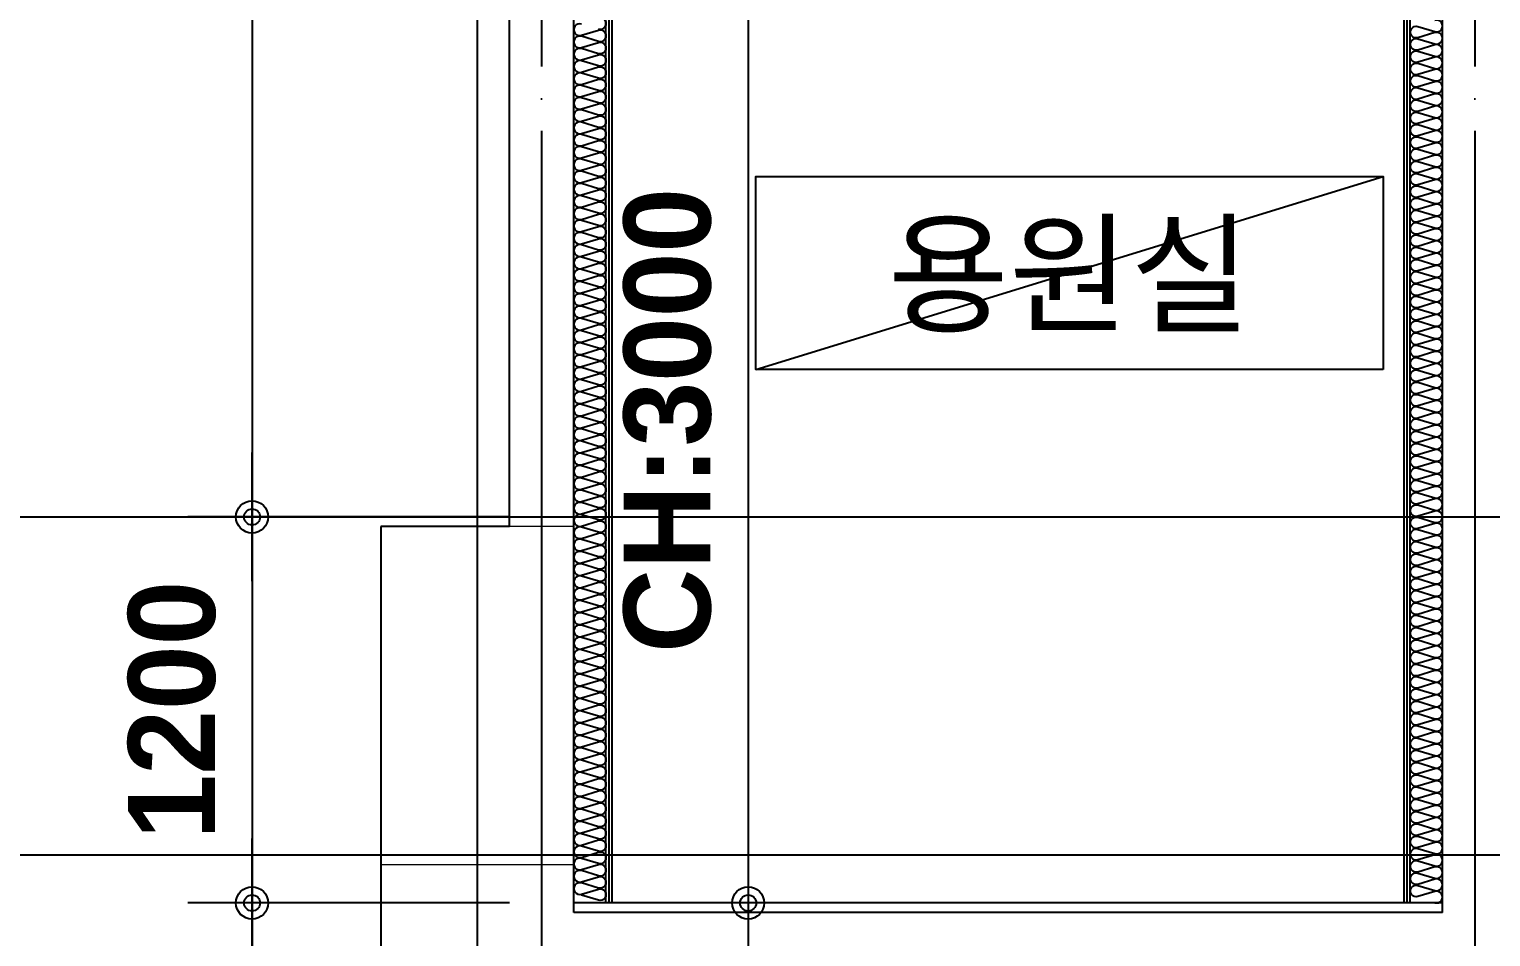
# Model space of a CAD drawing. Header units: millimetres. Extents: x 0 to 168000, y 0 to 59400.
# Drawn here: x 129667 to 134209, y 43354 to 46175 of the extents above; entities that cross this region are included whole.
import ezdxf
from ezdxf.enums import TextEntityAlignment as Align

# ---------------------------------------------------------------- set-up
doc = ezdxf.new("R2010")
doc.units = ezdxf.units.MM
doc.header["$LTSCALE"] = 100
doc.linetypes.add('CEN', pattern=[62, 60, -1, 0, -1])
doc.linetypes.add('주단면도-1$0$STD_CENTER', pattern=[66, 60, -2, 2, -2])
doc.layers.get('Defpoints').update_dxf_attribs({"color": 153})
for name, color, linetype in [('A-ANNO-DIM', 4, 'Continuous'), ('A-ANNO-TEXT1', 7, 'Continuous'), ('A-CEN', 1, 'CEN'), ('A-FLOR-INSL', 8, 'Continuous'), ('A-WALL-DRY1', 7, 'Continuous'), ('SYM', 7, 'Continuous'), ('주단면도-1$0$A-FIN-TYP1', 6, 'Continuous'), ('주단면도-1$0$A-ST-AXIS-CEN', 252, '주단면도-1$0$STD_CENTER'), ('주단면도-1$0$A-ST-CONC', 2, 'Continuous')]:
    doc.layers.add(name, color=color, linetype=linetype)
doc.layers.add('A-XXXX-NPLT', color=144, linetype='Continuous', lineweight=15, plot=False)
doc.layers.add('G(그리드2)', color=235, linetype='Continuous', plot=False)
doc.styles.add('2020음성 1차', font='나눔고딕Bold.ttf')
doc.styles.add('SH_진천_나눔', font='')
doc.styles.get('SH_진천_나눔').set_extended_font_data('NanumGothic', bold=True)
doc.dimstyles.new('SHP 100내부', dxfattribs={"dimscale": 100, "dimtxt": 2.7, "dimasz": 1, "dimexe": 2, "dimexo": 2, "dimgap": 1, "dimtad": 1, "dimdec": 0, "dimzin": 0, "dimdsep": 46, "dimtxsty": '2020음성 1차', "dimblk": 'DIMDOT', "dimcen": 0.09, "dimclrd": 256, "dimclre": 256, "dimclrt": 3, "dimadec": 0, "dimazin": 1, "dimtfac": 1, "dimtdec": 0, "dimtix": 1, "dimtmove": 2, "dimatfit": 0, "dimldrblk": 'DIMDOT', "dimfxl": 1, "dimtolj": 1, "dimtzin": 0, "dimlwd": -1, "dimlwe": -1, "dimarcsym": 0})

# ---------------------------------------------------------------- blocks, each defined once
blk = doc.blocks.new('DIMDOT')
at = {"color": 0}
blk.add_line((-2, 0), (2, 0), dxfattribs=at)
for radius in [0.5, 0.25]:
    blk.add_circle((0, 0), radius, dxfattribs=at)
blk = doc.blocks.new('*D9312')
at = {"layer": 'A-ANNO-DIM'}
for p, q in [((131159.1, 49459.1), (130159.1, 49459.1)), ((130359.1, 49359.1), (130359.1, 44759.1)), ((131159.1, 44659.1), (130159.1, 44659.1))]:
    blk.add_line(p, q, dxfattribs=at)
at = {"layer": 'Defpoints', "color": 0}
for p in [(131359.1, 49459.1), (130359.1, 44659.1), (131359.1, 44659.1)]:
    blk.add_point(p, dxfattribs=at)
at = {"layer": 'A-ANNO-DIM', "linetype": 'ByBlock', "xscale": 100, "yscale": 100, "zscale": 100}
for p, rotation in [((130359.1, 49459.1), 90), ((130359.1, 44659.1), 270)]:
    blk.add_blockref('DIMDOT', p, dxfattribs=dict(at, rotation=rotation))
at = {"layer": 'A-ANNO-DIM', "color": 3, "insert": (130110.1, 47059.1), "char_height": 270, "attachment_point": 5, "rotation": 90, "style": '2020음성 1차'}
blk.add_mtext('\\A1;4800', dxfattribs=at)
blk = doc.blocks.new('*D9313')
at = {"layer": 'A-ANNO-DIM'}
for p, q in [((131159.1, 43459.1), (130159.1, 43459.1)), ((130359.1, 43359.1), (130359.1, 40559.1)), ((131159.1, 40459.1), (130159.1, 40459.1))]:
    blk.add_line(p, q, dxfattribs=at)
at = {"layer": 'Defpoints', "color": 0}
for p in [(131359.1, 43459.1), (130359.1, 40459.1), (131359.1, 40459.1)]:
    blk.add_point(p, dxfattribs=at)
at = {"layer": 'A-ANNO-DIM', "linetype": 'ByBlock', "xscale": 100, "yscale": 100, "zscale": 100}
for p, rotation in [((130359.1, 43459.1), 90), ((130359.1, 40459.1), 270)]:
    blk.add_blockref('DIMDOT', p, dxfattribs=dict(at, rotation=rotation))
at = {"layer": 'A-ANNO-DIM', "color": 3, "insert": (130110.1, 41959.1), "char_height": 270, "attachment_point": 5, "rotation": 90, "style": '2020음성 1차'}
blk.add_mtext('\\A1;3000', dxfattribs=at)
blk = doc.blocks.new('*D9314')
at = {"layer": 'A-ANNO-DIM'}
for p, q in [((131159.1, 44659.1), (130159.1, 44659.1)), ((130359.1, 44559.1), (130359.1, 43559.1)), ((131159.1, 43459.1), (130159.1, 43459.1))]:
    blk.add_line(p, q, dxfattribs=at)
at = {"layer": 'Defpoints', "color": 0}
for p in [(131359.1, 44659.1), (130359.1, 43459.1), (131359.1, 43459.1)]:
    blk.add_point(p, dxfattribs=at)
at = {"layer": 'A-ANNO-DIM', "linetype": 'ByBlock', "xscale": 100, "yscale": 100, "zscale": 100}
for p, rotation in [((130359.1, 44659.1), 90), ((130359.1, 43459.1), 270)]:
    blk.add_blockref('DIMDOT', p, dxfattribs=dict(at, rotation=rotation))
at = {"layer": 'A-ANNO-DIM', "color": 3, "insert": (130110.7, 44059.1), "char_height": 270, "attachment_point": 5, "rotation": 90, "style": '2020음성 1차'}
blk.add_mtext('\\A1;1200', dxfattribs=at)
blk = doc.blocks.new('*D9464')
at = {"layer": 'A-ANNO-DIM'}
for p, q in [((132197.1, 46459.1), (131701.1, 46459.1)), ((131901.1, 46359.1), (131901.1, 43559.1)), ((132201.4, 43459.1), (131701.1, 43459.1))]:
    blk.add_line(p, q, dxfattribs=at)
at = {"layer": 'Defpoints', "color": 0}
for p in [(132397.1, 46459.1), (131901.1, 43459.1), (132401.4, 43459.1)]:
    blk.add_point(p, dxfattribs=at)
at = {"layer": 'A-ANNO-DIM', "linetype": 'ByBlock', "xscale": 100, "yscale": 100, "zscale": 100}
for p, rotation in [((131901.1, 46459.1), 90), ((131901.1, 43459.1), 270)]:
    blk.add_blockref('DIMDOT', p, dxfattribs=dict(at, rotation=rotation))
at = {"layer": 'A-ANNO-DIM', "color": 3, "insert": (131651.1, 44959.1), "char_height": 270, "attachment_point": 5, "rotation": 90, "style": '2020음성 1차'}
blk.add_mtext('\\A1;CH:3000', dxfattribs=at)

msp = doc.modelspace()

# ---------------------------------------------------------------- linework, layer by layer
at = {"layer": 'A-CEN'}
for p, q in [((131259.1, 52059.1), (131259.1, 34659.1)), ((134159.1, 52059.1), (134159.1, 34659.1))]:
    msp.add_line(p, q, dxfattribs=at)
at = {"layer": 'A-FLOR-INSL'}
for points in [[(131435.7, 46210.2, -1.34), (131435.7, 46175.2)], [(134035.7, 43459.8, 1.34), (134035.7, 43494.8), (133982.6, 43478.9, -1.34), (133982.6, 43513.9), (134035.7, 43497.9), (134035.7, 43497.9, 1.34), (134035.7, 43532.9), (133982.6, 43517, -1.34), (133982.6, 43552), (134035.7, 43536.1), (134035.7, 43536.1, 1.34), (134035.7, 43571.1), (133982.6, 43555.2, -1.34), (133982.6, 43590.2), (134035.7, 43574.2), (134035.7, 43574.2, 1.34), (134035.7, 43609.2), (133982.6, 43593.3, -1.34), (133982.6, 43628.3), (134035.7, 43612.4), (134035.7, 43612.4, 1.34), (134035.7, 43647.4), (133982.6, 43631.4, -1.34), (133982.6, 43666.4), (134035.7, 43650.5), (134035.7, 43650.5, 1.34), (134035.7, 43685.5), (133982.6, 43669.6, -1.34), (133982.6, 43704.6), (134035.7, 43688.6), (134035.7, 43688.6, 1.34), (134035.7, 43723.6), (133982.6, 43707.7, -1.34), (133982.6, 43742.7), (134035.7, 43726.8), (134035.7, 43726.8, 1.34), (134035.7, 43761.8), (133982.6, 43745.8, -1.34), (133982.6, 43780.8), (134035.7, 43764.9), (134035.7, 43764.9, 1.34), (134035.7, 43799.9), (133982.6, 43784, -1.34), (133982.6, 43819), (134035.7, 43803.1), (134035.7, 43803.1, 1.34), (134035.7, 43838.1), (133982.6, 43822.1, -1.34), (133982.6, 43857.1), (134035.7, 43841.2), (134035.7, 43841.2, 1.34), (134035.7, 43876.2), (133982.6, 43860.3, -1.34), (133982.6, 43895.3), (134035.7, 43879.3), (134035.7, 43879.3, 1.34), (134035.7, 43914.3), (133982.6, 43898.4, -1.34), (133982.6, 43933.4), (134035.7, 43917.5), (134035.7, 43917.5, 1.34), (134035.7, 43952.5), (133982.6, 43936.5, -1.34), (133982.6, 43971.5), (134035.7, 43955.6), (134035.7, 43955.6, 1.34), (134035.7, 43990.6), (133982.6, 43974.7, -1.34), (133982.6, 44009.7), (134035.7, 43993.7), (134035.7, 43993.7, 1.34), (134035.7, 44028.7), (133982.6, 44012.8, -1.34), (133982.6, 44047.8), (134035.7, 44031.9), (134035.7, 44031.9, 1.34), (134035.7, 44066.9), (133982.6, 44051, -1.34), (133982.6, 44086), (134035.7, 44070), (134035.7, 44070, 1.34), (134035.7, 44105), (133982.6, 44089.1, -1.34), (133982.6, 44124.1), (134035.7, 44108.2), (134035.7, 44108.2, 1.34), (134035.7, 44143.2), (133982.6, 44127.2, -1.34), (133982.6, 44162.2), (134035.7, 44146.3), (134035.7, 44146.3, 1.34), (134035.7, 44181.3), (133982.6, 44165.4, -1.34), (133982.6, 44200.4), (134035.7, 44184.4), (134035.7, 44184.4, 1.34), (134035.7, 44219.4), (133982.6, 44203.5, -1.34), (133982.6, 44238.5), (134035.7, 44222.6), (134035.7, 44222.6, 1.34), (134035.7, 44257.6), (133982.6, 44241.6, -1.34), (133982.6, 44276.6), (134035.7, 44260.7), (134035.7, 44260.7, 1.34), (134035.7, 44295.7), (133982.6, 44279.8, -1.34), (133982.6, 44314.8), (134035.7, 44298.9), (134035.7, 44298.9, 1.34), (134035.7, 44333.9), (133982.6, 44317.9, -1.34), (133982.6, 44352.9), (134035.7, 44337), (134035.7, 44337, 1.34), (134035.7, 44372), (133982.6, 44356.1, -1.34), (133982.6, 44391.1), (134035.7, 44375.1), (134035.7, 44375.1, 1.34), (134035.7, 44410.1), (133982.6, 44394.2, -1.34), (133982.6, 44429.2), (134035.7, 44413.3), (134035.7, 44413.3, 1.34), (134035.7, 44448.3), (133982.6, 44432.3, -1.34), (133982.6, 44467.3), (134035.7, 44451.4), (134035.7, 44451.4, 1.34), (134035.7, 44486.4), (133982.6, 44470.5, -1.34), (133982.6, 44505.5), (134035.7, 44489.5), (134035.7, 44489.5, 1.34), (134035.7, 44524.5), (133982.6, 44508.6, -1.34), (133982.6, 44543.6), (134035.7, 44527.7), (134035.7, 44527.7, 1.34), (134035.7, 44562.7), (133982.6, 44546.8, -1.34), (133982.6, 44581.8), (134035.7, 44565.8), (134035.7, 44565.8, 1.34), (134035.7, 44600.8), (133982.6, 44584.9, -1.34), (133982.6, 44619.9), (134035.7, 44604), (134035.7, 44604, 1.34), (134035.7, 44639), (133982.6, 44623, -1.34), (133982.6, 44658), (134035.7, 44642.1), (134035.7, 44642.1, 1.34), (134035.7, 44677.1), (133982.6, 44661.2, -1.34), (133982.6, 44696.2), (134035.7, 44680.2), (134035.7, 44680.2, 1.34), (134035.7, 44715.2), (133982.6, 44699.3, -1.34), (133982.6, 44734.3), (134035.7, 44718.4), (134035.7, 44718.4, 1.34), (134035.7, 44753.4), (133982.6, 44737.4, -1.34), (133982.6, 44772.4), (134035.7, 44756.5), (134035.7, 44756.5, 1.34), (134035.7, 44791.5), (133982.6, 44775.6, -1.34), (133982.6, 44810.6), (134035.7, 44794.7), (134035.7, 44794.7, 1.34), (134035.7, 44829.7), (133982.6, 44813.7, -1.34), (133982.6, 44848.7), (134035.7, 44832.8), (134035.7, 44832.8, 1.34), (134035.7, 44867.8), (133982.6, 44851.9, -1.34), (133982.6, 44886.9), (134035.7, 44870.9), (134035.7, 44870.9, 1.34), (134035.7, 44905.9), (133982.6, 44890, -1.34), (133982.6, 44925), (134035.7, 44909.1), (134035.7, 44909.1, 1.34), (134035.7, 44944.1), (133982.6, 44928.1, -1.34), (133982.6, 44963.1), (134035.7, 44947.2), (134035.7, 44947.2, 1.34), (134035.7, 44982.2), (133982.6, 44966.3, -1.34), (133982.6, 45001.3), (134035.7, 44985.4), (134035.7, 44985.4, 1.34), (134035.7, 45020.4), (133982.6, 45004.4, -1.34), (133982.6, 45039.4), (134035.7, 45023.5), (134035.7, 45023.5, 1.34), (134035.7, 45058.5), (133982.6, 45042.6, -1.34), (133982.6, 45077.6), (134035.7, 45061.6), (134035.7, 45061.6, 1.34), (134035.7, 45096.6), (133982.6, 45080.7, -1.34), (133982.6, 45115.7), (134035.7, 45099.8), (134035.7, 45099.8, 1.34), (134035.7, 45134.8), (133982.6, 45118.8, -1.34), (133982.6, 45153.8), (134035.7, 45137.9), (134035.7, 45137.9, 1.34), (134035.7, 45172.9), (133982.6, 45157, -1.34), (133982.6, 45192), (134035.7, 45176), (134035.7, 45176, 1.34), (134035.7, 45211), (133982.6, 45195.1, -1.34), (133982.6, 45230.1), (134035.7, 45214.2), (134035.7, 45214.2, 1.34), (134035.7, 45249.2), (133982.6, 45233.3, -1.34), (133982.6, 45268.3), (134035.7, 45252.3), (134035.7, 45252.3, 1.34), (134035.7, 45287.3), (133982.6, 45271.4, -1.34), (133982.6, 45306.4), (134035.7, 45290.5), (134035.7, 45290.5, 1.34), (134035.7, 45325.5), (133982.6, 45309.5, -1.34), (133982.6, 45344.5), (134035.7, 45328.6), (134035.7, 45328.6, 1.34), (134035.7, 45363.6), (133982.6, 45347.7, -1.34), (133982.6, 45382.7), (134035.7, 45366.7), (134035.7, 45366.7, 1.34), (134035.7, 45401.7), (133982.6, 45385.8, -1.34), (133982.6, 45420.8), (134035.7, 45404.9), (134035.7, 45404.9, 1.34), (134035.7, 45439.9), (133982.6, 45423.9, -1.34), (133982.6, 45458.9), (134035.7, 45443), (134035.7, 45443, 1.34), (134035.7, 45478), (133982.6, 45462.1, -1.34), (133982.6, 45497.1), (134035.7, 45481.2), (134035.7, 45481.2, 1.34), (134035.7, 45516.2), (133982.6, 45500.2, -1.34), (133982.6, 45535.2), (134035.7, 45519.3), (134035.7, 45519.3, 1.34), (134035.7, 45554.3), (133982.6, 45538.4, -1.34), (133982.6, 45573.4), (134035.7, 45557.4), (134035.7, 45557.4, 1.34), (134035.7, 45592.4), (133982.6, 45576.5, -1.34), (133982.6, 45611.5), (134035.7, 45595.6), (134035.7, 45595.6, 1.34), (134035.7, 45630.6), (133982.6, 45614.6, -1.34), (133982.6, 45649.6), (134035.7, 45633.7), (134035.7, 45633.7, 1.34), (134035.7, 45668.7), (133982.6, 45652.8, -1.34), (133982.6, 45687.8), (134035.7, 45671.8), (134035.7, 45671.8, 1.34), (134035.7, 45706.8), (133982.6, 45690.9, -1.34), (133982.6, 45725.9), (134035.7, 45710), (134035.7, 45710, 1.34), (134035.7, 45745), (133982.6, 45729.1, -1.34), (133982.6, 45764.1), (134035.7, 45748.1), (134035.7, 45748.1, 1.34), (134035.7, 45783.1), (133982.6, 45767.2, -1.34), (133982.6, 45802.2), (134035.7, 45786.3), (134035.7, 45786.3, 1.34), (134035.7, 45821.3), (133982.6, 45805.3, -1.34), (133982.6, 45840.3), (134035.7, 45824.4), (134035.7, 45824.4, 1.34), (134035.7, 45859.4), (133982.6, 45843.5, -1.34), (133982.6, 45878.5), (134035.7, 45862.5), (134035.7, 45862.5, 1.34), (134035.7, 45897.5), (133982.6, 45881.6, -1.34), (133982.6, 45916.6), (134035.7, 45900.7), (134035.7, 45900.7, 1.34), (134035.7, 45935.7), (133982.6, 45919.7, -1.34), (133982.6, 45954.7), (134035.7, 45938.8), (134035.7, 45938.8, 1.34), (134035.7, 45973.8), (133982.6, 45957.9, -1.34), (133982.6, 45992.9), (134035.7, 45977), (134035.7, 45977, 1.34), (134035.7, 46012), (133982.6, 45996, -1.34), (133982.6, 46031), (134035.7, 46015.1), (134035.7, 46015.1, 1.34), (134035.7, 46050.1), (133982.6, 46034.2, -1.34), (133982.6, 46069.2), (134035.7, 46053.2), (134035.7, 46053.2, 1.34), (134035.7, 46088.2), (133982.6, 46072.3, -1.34), (133982.6, 46107.3), (134035.7, 46091.4), (134035.7, 46091.4, 1.34), (134035.7, 46126.4), (133982.6, 46110.4, -1.34), (133982.6, 46145.4), (134035.7, 46129.5), (134035.7, 46129.5, 1.34), (134035.7, 46164.5), (133982.6, 46148.6, -1.34), (133982.6, 46183.6), (134035.7, 46167.6), (134035.7, 46167.6, 1.34), (134035.7, 46202.6)], [(131382.6, 46191.1, 1.34), (131382.6, 46156.1), (131435.7, 46172.1, -1.34), (131435.7, 46137.1), (131382.6, 46153), (131382.6, 46153, 1.34), (131382.6, 46118), (131435.7, 46133.9, -1.34), (131435.7, 46098.9), (131382.6, 46114.9), (131382.6, 46114.9, 1.34), (131382.6, 46079.9), (131435.7, 46095.8, -1.34), (131435.7, 46060.8), (131382.6, 46076.7), (131382.6, 46076.7, 1.34), (131382.6, 46041.7), (131435.7, 46057.7, -1.34), (131435.7, 46022.7), (131382.6, 46038.6), (131382.6, 46038.6, 1.34), (131382.6, 46003.6), (131435.7, 46019.5, -1.34), (131435.7, 45984.5), (131382.6, 46000.5), (131382.6, 46000.5, 1.34), (131382.6, 45965.5), (131435.7, 45981.4, -1.34), (131435.7, 45946.4), (131382.6, 45962.3), (131382.6, 45962.3, 1.34), (131382.6, 45927.3), (131435.7, 45943.2, -1.34), (131435.7, 45908.2), (131382.6, 45924.2), (131382.6, 45924.2, 1.34), (131382.6, 45889.2), (131435.7, 45905.1, -1.34), (131435.7, 45870.1), (131382.6, 45886), (131382.6, 45886, 1.34), (131382.6, 45851), (131435.7, 45867, -1.34), (131435.7, 45832), (131382.6, 45847.9), (131382.6, 45847.9, 1.34), (131382.6, 45812.9), (131435.7, 45828.8, -1.34), (131435.7, 45793.8), (131382.6, 45809.8), (131382.6, 45809.8, 1.34), (131382.6, 45774.8), (131435.7, 45790.7, -1.34), (131435.7, 45755.7), (131382.6, 45771.6), (131382.6, 45771.6, 1.34), (131382.6, 45736.6), (131435.7, 45752.6, -1.34), (131435.7, 45717.6), (131382.6, 45733.5), (131382.6, 45733.5, 1.34), (131382.6, 45698.5), (131435.7, 45714.4, -1.34), (131435.7, 45679.4), (131382.6, 45695.3), (131382.6, 45695.3, 1.34), (131382.6, 45660.3), (131435.7, 45676.3, -1.34), (131435.7, 45641.3), (131382.6, 45657.2), (131382.6, 45657.2, 1.34), (131382.6, 45622.2), (131435.7, 45638.1, -1.34), (131435.7, 45603.1), (131382.6, 45619.1), (131382.6, 45619.1, 1.34), (131382.6, 45584.1), (131435.7, 45600, -1.34), (131435.7, 45565), (131382.6, 45580.9), (131382.6, 45580.9, 1.34), (131382.6, 45545.9), (131435.7, 45561.9, -1.34), (131435.7, 45526.9), (131382.6, 45542.8), (131382.6, 45542.8, 1.34), (131382.6, 45507.8), (131435.7, 45523.7, -1.34), (131435.7, 45488.7), (131382.6, 45504.7), (131382.6, 45504.7, 1.34), (131382.6, 45469.7), (131435.7, 45485.6, -1.34), (131435.7, 45450.6), (131382.6, 45466.5), (131382.6, 45466.5, 1.34), (131382.6, 45431.5), (131435.7, 45447.4, -1.34), (131435.7, 45412.4), (131382.6, 45428.4), (131382.6, 45428.4, 1.34), (131382.6, 45393.4), (131435.7, 45409.3, -1.34), (131435.7, 45374.3), (131382.6, 45390.2), (131382.6, 45390.2, 1.34), (131382.6, 45355.2), (131435.7, 45371.2, -1.34), (131435.7, 45336.2), (131382.6, 45352.1), (131382.6, 45352.1, 1.34), (131382.6, 45317.1), (131435.7, 45333, -1.34), (131435.7, 45298), (131382.6, 45314), (131382.6, 45314, 1.34), (131382.6, 45279), (131435.7, 45294.9, -1.34), (131435.7, 45259.9), (131382.6, 45275.8), (131382.6, 45275.8, 1.34), (131382.6, 45240.8), (131435.7, 45256.8, -1.34), (131435.7, 45221.8), (131382.6, 45237.7), (131382.6, 45237.7, 1.34), (131382.6, 45202.7), (131435.7, 45218.6, -1.34), (131435.7, 45183.6), (131382.6, 45199.5), (131382.6, 45199.5, 1.34), (131382.6, 45164.5), (131435.7, 45180.5, -1.34), (131435.7, 45145.5), (131382.6, 45161.4), (131382.6, 45161.4, 1.34), (131382.6, 45126.4), (131435.7, 45142.3, -1.34), (131435.7, 45107.3), (131382.6, 45123.3), (131382.6, 45123.3, 1.34), (131382.6, 45088.3), (131435.7, 45104.2, -1.34), (131435.7, 45069.2), (131382.6, 45085.1), (131382.6, 45085.1, 1.34), (131382.6, 45050.1), (131435.7, 45066.1, -1.34), (131435.7, 45031.1), (131382.6, 45047), (131382.6, 45047, 1.34), (131382.6, 45012), (131435.7, 45027.9, -1.34), (131435.7, 44992.9), (131382.6, 45008.8), (131382.6, 45008.8, 1.34), (131382.6, 44973.8), (131435.7, 44989.8, -1.34), (131435.7, 44954.8), (131382.6, 44970.7), (131382.6, 44970.7, 1.34), (131382.6, 44935.7), (131435.7, 44951.6, -1.34), (131435.7, 44916.6), (131382.6, 44932.6), (131382.6, 44932.6, 1.34), (131382.6, 44897.6), (131435.7, 44913.5, -1.34), (131435.7, 44878.5), (131382.6, 44894.4), (131382.6, 44894.4, 1.34), (131382.6, 44859.4), (131435.7, 44875.4, -1.34), (131435.7, 44840.4), (131382.6, 44856.3), (131382.6, 44856.3, 1.34), (131382.6, 44821.3), (131435.7, 44837.2, -1.34), (131435.7, 44802.2), (131382.6, 44818.2), (131382.6, 44818.2, 1.34), (131382.6, 44783.2), (131435.7, 44799.1, -1.34), (131435.7, 44764.1), (131382.6, 44780), (131382.6, 44780, 1.34), (131382.6, 44745), (131435.7, 44760.9, -1.34), (131435.7, 44725.9), (131382.6, 44741.9), (131382.6, 44741.9, 1.34), (131382.6, 44706.9), (131435.7, 44722.8, -1.34), (131435.7, 44687.8), (131382.6, 44703.7), (131382.6, 44703.7, 1.34), (131382.6, 44668.7), (131435.7, 44684.7, -1.34), (131435.7, 44649.7), (131382.6, 44665.6), (131382.6, 44665.6, 1.34), (131382.6, 44630.6), (131435.7, 44646.5, -1.34), (131435.7, 44611.5), (131382.6, 44627.5), (131382.6, 44627.5, 1.34), (131382.6, 44592.5), (131435.7, 44608.4, -1.34), (131435.7, 44573.4), (131382.6, 44589.3), (131382.6, 44589.3, 1.34), (131382.6, 44554.3), (131435.7, 44570.3, -1.34), (131435.7, 44535.3), (131382.6, 44551.2), (131382.6, 44551.2, 1.34), (131382.6, 44516.2), (131435.7, 44532.1, -1.34), (131435.7, 44497.1), (131382.6, 44513), (131382.6, 44513, 1.34), (131382.6, 44478), (131435.7, 44494, -1.34), (131435.7, 44459), (131382.6, 44474.9), (131382.6, 44474.9, 1.34), (131382.6, 44439.9), (131435.7, 44455.8, -1.34), (131435.7, 44420.8), (131382.6, 44436.8), (131382.6, 44436.8, 1.34), (131382.6, 44401.8), (131435.7, 44417.7, -1.34), (131435.7, 44382.7), (131382.6, 44398.6), (131382.6, 44398.6, 1.34), (131382.6, 44363.6), (131435.7, 44379.6, -1.34), (131435.7, 44344.6), (131382.6, 44360.5), (131382.6, 44360.5, 1.34), (131382.6, 44325.5), (131435.7, 44341.4, -1.34), (131435.7, 44306.4), (131382.6, 44322.4), (131382.6, 44322.4, 1.34), (131382.6, 44287.4), (131435.7, 44303.3, -1.34), (131435.7, 44268.3), (131382.6, 44284.2), (131382.6, 44284.2, 1.34), (131382.6, 44249.2), (131435.7, 44265.1, -1.34), (131435.7, 44230.1), (131382.6, 44246.1), (131382.6, 44246.1, 1.34), (131382.6, 44211.1), (131435.7, 44227, -1.34), (131435.7, 44192), (131382.6, 44207.9), (131382.6, 44207.9, 1.34), (131382.6, 44172.9), (131435.7, 44188.9, -1.34), (131435.7, 44153.9), (131382.6, 44169.8), (131382.6, 44169.8, 1.34), (131382.6, 44134.8), (131435.7, 44150.7, -1.34), (131435.7, 44115.7), (131382.6, 44131.7), (131382.6, 44131.7, 1.34), (131382.6, 44096.7), (131435.7, 44112.6, -1.34), (131435.7, 44077.6), (131382.6, 44093.5), (131382.6, 44093.5, 1.34), (131382.6, 44058.5), (131435.7, 44074.5, -1.34), (131435.7, 44039.5), (131382.6, 44055.4), (131382.6, 44055.4, 1.34), (131382.6, 44020.4), (131435.7, 44036.3, -1.34), (131435.7, 44001.3), (131382.6, 44017.2), (131382.6, 44017.2, 1.34), (131382.6, 43982.2), (131435.7, 43998.2, -1.34), (131435.7, 43963.2), (131382.6, 43979.1), (131382.6, 43979.1, 1.34), (131382.6, 43944.1), (131435.7, 43960, -1.34), (131435.7, 43925), (131382.6, 43941), (131382.6, 43941, 1.34), (131382.6, 43906), (131435.7, 43921.9, -1.34), (131435.7, 43886.9), (131382.6, 43902.8), (131382.6, 43902.8, 1.34), (131382.6, 43867.8), (131435.7, 43883.8, -1.34), (131435.7, 43848.8), (131382.6, 43864.7), (131382.6, 43864.7, 1.34), (131382.6, 43829.7), (131435.7, 43845.6, -1.34), (131435.7, 43810.6), (131382.6, 43826.6), (131382.6, 43826.6, 1.34), (131382.6, 43791.6), (131435.7, 43807.5, -1.34), (131435.7, 43772.5), (131382.6, 43788.4), (131382.6, 43788.4, 1.34), (131382.6, 43753.4), (131435.7, 43769.3, -1.34), (131435.7, 43734.3), (131382.6, 43750.3), (131382.6, 43750.3, 1.34), (131382.6, 43715.3), (131435.7, 43731.2, -1.34), (131435.7, 43696.2), (131382.6, 43712.1), (131382.6, 43712.1, 1.34), (131382.6, 43677.1), (131435.7, 43693.1, -1.34), (131435.7, 43658.1), (131382.6, 43674), (131382.6, 43674, 1.34), (131382.6, 43639), (131435.7, 43654.9, -1.34), (131435.7, 43619.9), (131382.6, 43635.9), (131382.6, 43635.9, 1.34), (131382.6, 43600.9), (131435.7, 43616.8, -1.34), (131435.7, 43581.8), (131382.6, 43597.7), (131382.6, 43597.7, 1.34), (131382.6, 43562.7), (131435.7, 43578.7, -1.34), (131435.7, 43543.7), (131382.6, 43559.6), (131382.6, 43559.6, 1.34), (131382.6, 43524.6), (131435.7, 43540.5, -1.34), (131435.7, 43505.5), (131382.6, 43521.4), (131382.6, 43521.4, 1.34), (131382.6, 43486.4), (131435.7, 43502.4, -1.34), (131435.7, 43467.4), (131382.6, 43483.3), (131382.6, 43483.3, 1.34)]]:
    msp.add_lwpolyline(points, format="xyb", dxfattribs=at)
at = {"layer": 'A-WALL-DRY1'}
for p, q in [((131459.1, 43459.1), (131459.1, 48709.1)), ((131468.6, 43459.1), (131468.6, 48709.1)), ((131478.1, 43459.1), (131478.1, 48709.1)), ((133940.1, 43459.1), (133940.1, 48709.1)), ((133949.6, 43459.1), (133949.6, 48709.1)), ((133959.1, 43459.1), (133959.1, 48709.1))]:
    msp.add_line(p, q, dxfattribs=at)
at = {"layer": 'A-XXXX-NPLT'}
msp.add_lwpolyline([(130759.1, 43579.1), (131359.1, 43579.1), (131359.1, 44629.1), (130759.1, 44629.1)], close=True, dxfattribs=at)
at = {"layer": 'G(그리드2)'}
msp.add_line((131924.7, 45117.5), (133874.7, 45717.5), dxfattribs=at)
at = {"layer": 'SYM', "color": 7, "linetype": 'ByBlock'}
msp.add_lwpolyline([(133874.7, 45117.5), (131924.7, 45117.5), (131924.7, 45717.5), (133874.7, 45717.5)], close=True, dxfattribs=at)
at = {"layer": '주단면도-1$0$A-FIN-TYP1'}
msp.add_line((134059.1, 43459.1), (131359.1, 43459.1), dxfattribs=at)
at = {"layer": '주단면도-1$0$A-ST-AXIS-CEN', "linetype": 'Continuous'}
for p, q in [((131059.1, 52059.1), (131059.1, 34659.1)), ((100759.1, 44659.1), (142859.1, 44659.1)), ((100759.1, 43609.1), (142859.1, 43609.1))]:
    msp.add_line(p, q, dxfattribs=at)
at = {"layer": '주단면도-1$0$A-ST-CONC'}
for p, q in [((131359.1, 43429.1), (131359.1, 48909.1)), ((134059.1, 43429.1), (134059.1, 48909.1)), ((131159.1, 44629.1), (131159.1, 48479.1)), ((131159.1, 44629.1), (130759.1, 44629.1)), ((130759.1, 44629.1), (130759.1, 43279.1)), ((134059.1, 43429.1), (131359.1, 43429.1))]:
    msp.add_line(p, q, dxfattribs=at)

# ---------------------------------------------------------------- texts
at = {"layer": 'A-ANNO-TEXT1', "style": 'SH_진천_나눔'}
msp.add_text('용원실', height=300, dxfattribs=at).set_placement((132899.7, 45417.5), align=Align.MIDDLE)

# ---------------------------------------------------------------- dimensions: what is measured, and where the dimension line sits
at = {"layer": 'A-ANNO-DIM'}
for base, p1, p2, picture, middle in [((130359.1, 44659.1), (131359.1, 49459.1), (131359.1, 44659.1), '*D9312', (130110.1, 47059.1)), ((130359.1, 43459.1), (131359.1, 44659.1), (131359.1, 43459.1), '*D9314', (130110.7, 44059.1)), ((130359.1, 40459.1), (131359.1, 43459.1), (131359.1, 40459.1), '*D9313', (130110.1, 41959.1))]:
    dim = msp.add_linear_dim(base=base, p1=p1, p2=p2, angle=270, dimstyle='SHP 100내부', override={"dimtxsty": '2020음성 1차', "dimldrblk": 'DIMDOT'}, dxfattribs=at)
    dim.commit()
    dim.dimension.update_dxf_attribs({"geometry": picture, "text_midpoint": middle})
dim = msp.add_linear_dim(base=(131901.1, 43459.1), p1=(132397.1, 46459.1), p2=(132401.4, 43459.1), angle=90, text='CH:<>', dimstyle='SHP 100내부', override={"dimtxsty": '2020음성 1차', "dimldrblk": 'DIMDOT'}, dxfattribs=at)
dim.commit()
dim.dimension.update_dxf_attribs({"geometry": '*D9464', "text_midpoint": (131651.1, 44959.1)})

doc.saveas('drawing.dxf')
